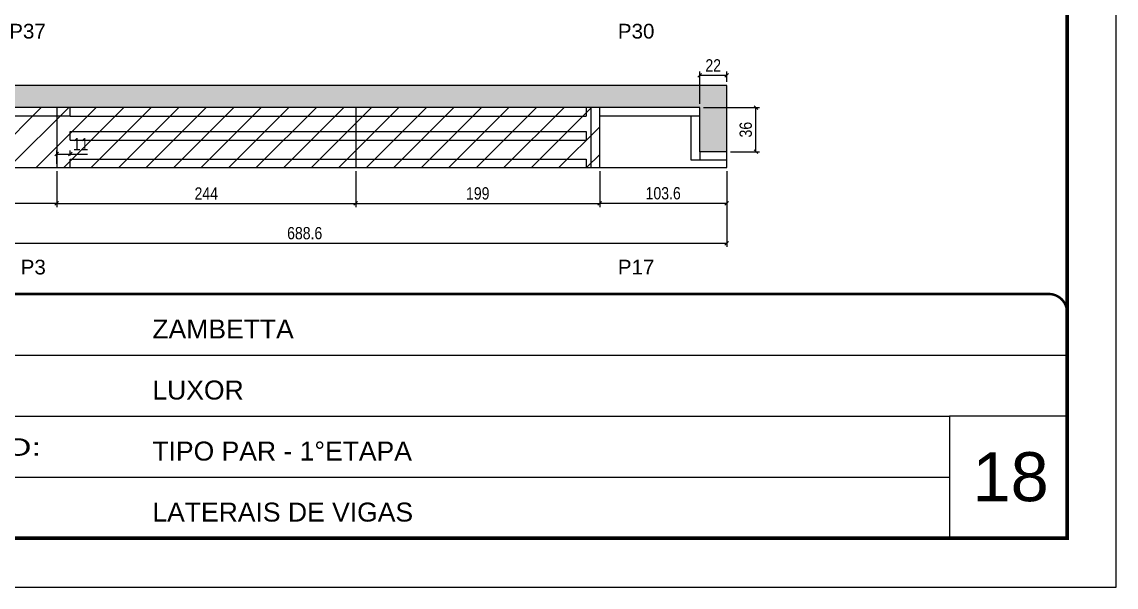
# Model space of a CAD drawing. Extents: x 3309 to 9563, y -2522 to 14608.
# Drawn here: x 5500 to 6393, y 8964 to 9425 of the extents above; entities that cross this region are included whole.
import ezdxf

# ---------------------------------------------------------------- set-up
doc = ezdxf.new("R2010")
doc.units = 0
doc.header["$PDMODE"] = 35
doc.header["$PDSIZE"] = -10
doc.linetypes.add('CONTINUO', pattern=[0])
doc.linetypes.add('DASHED', pattern=[0.75, 0.5, -0.25])
for name, color, linetype in [('5', 5, 'Continuous'), ('COTA', 241, 'Continuous'), ('Painéis', 200, 'Continuous'), ('SARR_2.2x7', 40, 'Continuous')]:
    doc.layers.add(name, color=color, linetype=linetype)
for name, color, linetype, lineweight in [('CARIMBO', 255, 'Continuous', 9), ('Folhas', 255, 'Continuous', 9), ('Hachura', 251, 'Continuous', 9), ('SARRAFO DE PRESSAO', 251, 'DASHED', 9)]:
    doc.layers.add(name, color=color, linetype=linetype, lineweight=lineweight)
doc.styles.add('ARIAL', font='arial.ttf')
doc.styles.add('COTA TECNICA', font='techl___.ttf', dxfattribs={"height": 10})
doc.styles.get("Standard").update_dxf_attribs({"font": 'arial.ttf'})
doc.styles.add('Tecnologia', font='')
doc.styles.get('Tecnologia').set_extended_font_data('Forgotten Futurist')
doc.dimstyles.new('PAINEL', dxfattribs={"dimtxt": 10, "dimasz": 3, "dimexe": 3, "dimexo": 3, "dimgap": 3, "dimtad": 1, "dimdec": 1, "dimzin": 12, "dimdsep": 46, "dimtxsty": 'COTA TECNICA', "dimblk1": 'OBLIQUE', "dimblk2": 'OBLIQUE', "dimsah": 1, "dimcen": 0.9, "dimclrd": 4, "dimclre": 4, "dimclrt": 240, "dimadec": 1, "dimazin": 3, "dimtfac": 1, "dimtdec": 1, "dimtmove": 0, "dimatfit": 3, "dimfxl": 1, "dimtolj": 1, "dimtzin": 12, "dimarcsym": 0})

# ---------------------------------------------------------------- blocks, each defined once
blk = doc.blocks.new('9999999999')
at = {"color": 30, "linetype": 'CONTINUO'}
for p, q in [((98564.56, 34379.64), (99583.98, 34379.64)), ((98564.56, 34329.83), (99487.98, 34329.83)), ((99583.98, 34329.83), (99487.98, 34329.83)), ((99487.98, 34329.83), (99487.98, 34230.21)), ((98564.56, 34280.02), (99487.98, 34280.02))]:
    blk.add_line(p, q, dxfattribs=at)
at = {"color": 30, "linetype": 'CONTINUO', "const_width": 2}
blk.add_lwpolyline([(99583.98, 34230.21), (99583.98, 34414.45, 0.414214), (99568.98, 34429.45), (98228.98, 34429.45, 0.414214), (98213.98, 34414.45), (98213.98, 34245.21, 0.414214), (98228.98, 34230.21), (99583.98, 34230.21)], format="xyb", dxfattribs=at)
at = {"layer": 'Folhas'}
blk.add_lwpolyline([(98138.98, 34190.21), (99623.98, 34190.21), (99623.98, 35240.21), (98138.98, 35240.21)], close=True, dxfattribs=at)
at = {"layer": 'Folhas', "color": 30, "const_width": 3}
blk.add_lwpolyline([(98213.98, 34230.21), (99583.98, 34230.21), (99583.98, 35200.21), (98213.98, 35200.21)], close=True, dxfattribs=at)
at = {"color": 7, "linetype": 'Continuous', "ltscale": 5, "style": 'ARIAL'}
for s, height, p in [('ZAMBETTA', 15.483, (98837.68, 34393.13)), ('LUXOR', 15.483, (98837.68, 34343.32)), ('TIPO PAR - 1°ETAPA', 15.4829, (98837.68, 34293.51)), ('LATERAIS DE VIGAS', 15.4829, (98837.68, 34243.7))]:
    blk.add_text(s, height=height, dxfattribs=at).set_placement(p)
at = {"layer": 'Folhas', "color": 7, "style": 'Tecnologia', "width": 1.5}
blk.add_text('PAVIMENTO:', height=14, dxfattribs=at).set_placement((98573.65, 34297.5))
blk = doc.blocks.new('_Oblique')
at = {"color": 0, "linetype": 'ByBlock', "lineweight": -2}
blk.add_line((-0.5, -0.5), (0.5, 0.5), dxfattribs=at)
blk = doc.blocks.new('*D5305')
at = {"layer": 'COTA', "color": 4, "lineweight": -2, "transparency": 16777216}
for p, q in [((5386.54, 9302.92), (5386.54, 9241.26)), ((6075.14, 9302.92), (6075.14, 9241.26)), ((5386.54, 9244.26), (6075.14, 9244.26))]:
    blk.add_line(p, q, dxfattribs=at)
at = {"layer": 'Defpoints', "color": 0, "transparency": 16777216}
for p in [(5386.54, 9305.92), (6075.14, 9305.92), (6075.14, 9244.26)]:
    blk.add_point(p, dxfattribs=at)
at = {"layer": 'COTA', "color": 4, "lineweight": -2, "transparency": 16777216, "xscale": 3, "yscale": 3, "zscale": 3, "rotation": 180}
blk.add_blockref('_Oblique', (5386.54, 9244.26), dxfattribs=at)
at = {"layer": 'COTA', "color": 4, "lineweight": -2, "transparency": 16777216, "xscale": 3, "yscale": 3, "zscale": 3}
blk.add_blockref('_Oblique', (6075.14, 9244.26), dxfattribs=at)
at = {"layer": 'COTA', "color": 240, "transparency": 16777216, "insert": (5730.84, 9252.38), "char_height": 10, "attachment_point": 5, "style": 'COTA TECNICA'}
blk.add_mtext('\\A1;688.6', dxfattribs=at)
blk = doc.blocks.new('*D5301')
at = {"layer": 'COTA', "color": 4, "lineweight": -2, "transparency": 16777216}
for p, q in [((5528.54, 9302.92), (5528.54, 9273.75)), ((5772.54, 9302.92), (5772.54, 9273.75)), ((5528.54, 9276.75), (5772.54, 9276.75))]:
    blk.add_line(p, q, dxfattribs=at)
at = {"layer": 'Defpoints', "color": 0, "transparency": 16777216}
for p in [(5528.54, 9305.92), (5772.54, 9305.92), (5772.54, 9276.75)]:
    blk.add_point(p, dxfattribs=at)
at = {"layer": 'COTA', "color": 4, "lineweight": -2, "transparency": 16777216, "xscale": 3, "yscale": 3, "zscale": 3, "rotation": 180}
blk.add_blockref('_Oblique', (5528.54, 9276.75), dxfattribs=at)
at = {"layer": 'COTA', "color": 4, "lineweight": -2, "transparency": 16777216, "xscale": 3, "yscale": 3, "zscale": 3}
blk.add_blockref('_Oblique', (5772.54, 9276.75), dxfattribs=at)
at = {"layer": 'COTA', "color": 240, "transparency": 16777216, "insert": (5650.54, 9284.82), "char_height": 10, "attachment_point": 5, "style": 'COTA TECNICA'}
blk.add_mtext('\\A1;244', dxfattribs=at)
blk = doc.blocks.new('*D5302')
at = {"layer": 'COTA', "color": 4, "lineweight": -2, "transparency": 16777216}
for p, q in [((5772.54, 9302.92), (5772.54, 9273.75)), ((5971.54, 9302.92), (5971.54, 9273.75)), ((5772.54, 9276.75), (5971.54, 9276.75))]:
    blk.add_line(p, q, dxfattribs=at)
at = {"layer": 'Defpoints', "color": 0, "transparency": 16777216}
for p in [(5772.54, 9305.92), (5971.54, 9305.92), (5971.54, 9276.75)]:
    blk.add_point(p, dxfattribs=at)
at = {"layer": 'COTA', "color": 4, "lineweight": -2, "transparency": 16777216, "xscale": 3, "yscale": 3, "zscale": 3, "rotation": 180}
blk.add_blockref('_Oblique', (5772.54, 9276.75), dxfattribs=at)
at = {"layer": 'COTA', "color": 4, "lineweight": -2, "transparency": 16777216, "xscale": 3, "yscale": 3, "zscale": 3}
blk.add_blockref('_Oblique', (5971.54, 9276.75), dxfattribs=at)
at = {"layer": 'COTA', "color": 240, "transparency": 16777216, "insert": (5872.04, 9284.83), "char_height": 10, "attachment_point": 5, "style": 'COTA TECNICA'}
blk.add_mtext('\\A1;199', dxfattribs=at)
blk = doc.blocks.new('*D5303')
at = {"layer": 'COTA', "color": 4, "lineweight": -2, "transparency": 16777216}
for p, q in [((5528.54, 9308.92), (5528.54, 9320.01)), ((5528.54, 9317.01), (5539.54, 9317.01)), ((5539.54, 9315.92), (5539.54, 9320.01)), ((5539.54, 9317.01), (5553.63, 9317.01))]:
    blk.add_line(p, q, dxfattribs=at)
at = {"layer": 'Defpoints', "color": 0, "transparency": 16777216}
for p in [(5539.54, 9317.01), (5539.54, 9312.92), (5528.54, 9305.92)]:
    blk.add_point(p, dxfattribs=at)
at = {"layer": 'COTA', "color": 4, "lineweight": -2, "transparency": 16777216, "xscale": 3, "yscale": 3, "zscale": 3, "rotation": 180}
blk.add_blockref('_Oblique', (5528.54, 9317.01), dxfattribs=at)
at = {"layer": 'COTA', "color": 4, "lineweight": -2, "transparency": 16777216, "xscale": 3, "yscale": 3, "zscale": 3}
blk.add_blockref('_Oblique', (5539.54, 9317.01), dxfattribs=at)
at = {"layer": 'COTA', "color": 240, "transparency": 16777216, "insert": (5548.08, 9325.07), "char_height": 10, "attachment_point": 5, "style": 'COTA TECNICA'}
blk.add_mtext('\\A1;11', dxfattribs=at)
blk = doc.blocks.new('*D5304')
at = {"layer": 'COTA', "color": 4, "lineweight": -2, "transparency": 16777216}
for p, q in [((5386.54, 9302.92), (5386.54, 9273.75)), ((5528.54, 9302.92), (5528.54, 9273.75)), ((5528.54, 9276.75), (5386.54, 9276.75))]:
    blk.add_line(p, q, dxfattribs=at)
at = {"layer": 'Defpoints', "color": 0, "transparency": 16777216}
for p in [(5386.54, 9305.92), (5528.54, 9305.92), (5386.54, 9276.75)]:
    blk.add_point(p, dxfattribs=at)
at = {"layer": 'COTA', "color": 4, "lineweight": -2, "transparency": 16777216, "xscale": 3, "yscale": 3, "zscale": 3, "rotation": 180}
blk.add_blockref('_Oblique', (5386.54, 9276.75), dxfattribs=at)
at = {"layer": 'COTA', "color": 4, "lineweight": -2, "transparency": 16777216, "xscale": 3, "yscale": 3, "zscale": 3}
blk.add_blockref('_Oblique', (5528.54, 9276.75), dxfattribs=at)
at = {"layer": 'COTA', "color": 240, "transparency": 16777216, "insert": (5457.54, 9284.82), "char_height": 10, "attachment_point": 5, "style": 'COTA TECNICA'}
blk.add_mtext('\\A1;142', dxfattribs=at)
blk = doc.blocks.new('*D5306')
at = {"layer": 'COTA', "color": 4, "lineweight": -2, "transparency": 16777216}
for p, q in [((5971.54, 9302.92), (5971.54, 9273.75)), ((6075.14, 9302.92), (6075.14, 9273.75)), ((6075.14, 9276.75), (5971.54, 9276.75))]:
    blk.add_line(p, q, dxfattribs=at)
at = {"layer": 'Defpoints', "color": 0, "transparency": 16777216}
for p in [(5971.54, 9305.92), (6075.14, 9305.92), (5971.54, 9276.75)]:
    blk.add_point(p, dxfattribs=at)
at = {"layer": 'COTA', "color": 4, "lineweight": -2, "transparency": 16777216, "xscale": 3, "yscale": 3, "zscale": 3, "rotation": 180}
blk.add_blockref('_Oblique', (5971.54, 9276.75), dxfattribs=at)
at = {"layer": 'COTA', "color": 4, "lineweight": -2, "transparency": 16777216, "xscale": 3, "yscale": 3, "zscale": 3}
blk.add_blockref('_Oblique', (6075.14, 9276.75), dxfattribs=at)
at = {"layer": 'COTA', "color": 240, "transparency": 16777216, "insert": (6023.34, 9284.96), "char_height": 10, "attachment_point": 5, "style": 'COTA TECNICA'}
blk.add_mtext('\\A1;103.6', dxfattribs=at)
blk = doc.blocks.new('*D5308')
at = {"layer": 'COTA', "color": 4, "lineweight": -2, "transparency": 16777216}
for p, q in [((6053.14, 9357.92), (6053.14, 9384.38)), ((6075.14, 9375.92), (6075.14, 9384.38)), ((6053.14, 9381.38), (6075.14, 9381.38))]:
    blk.add_line(p, q, dxfattribs=at)
at = {"layer": 'Defpoints', "color": 0, "transparency": 16777216}
for p in [(6075.14, 9381.38), (6075.14, 9372.92), (6053.14, 9354.92)]:
    blk.add_point(p, dxfattribs=at)
at = {"layer": 'COTA', "color": 4, "lineweight": -2, "transparency": 16777216, "xscale": 3, "yscale": 3, "zscale": 3, "rotation": 180}
blk.add_blockref('_Oblique', (6053.14, 9381.38), dxfattribs=at)
at = {"layer": 'COTA', "color": 4, "lineweight": -2, "transparency": 16777216, "xscale": 3, "yscale": 3, "zscale": 3}
blk.add_blockref('_Oblique', (6075.14, 9381.38), dxfattribs=at)
at = {"layer": 'COTA', "color": 240, "transparency": 16777216, "insert": (6064.14, 9389.38), "char_height": 10, "attachment_point": 5, "style": 'COTA TECNICA'}
blk.add_mtext('\\A1;22', dxfattribs=at)
blk = doc.blocks.new('*D5309')
at = {"layer": 'COTA', "color": 4, "lineweight": -2, "transparency": 16777216}
for p, q in [((6056.14, 9354.92), (6101.97, 9354.92)), ((6098.97, 9318.92), (6098.97, 9354.92)), ((6078.14, 9318.92), (6101.97, 9318.92))]:
    blk.add_line(p, q, dxfattribs=at)
at = {"layer": 'Defpoints', "color": 0, "transparency": 16777216}
for p in [(6053.14, 9354.92), (6098.97, 9354.92), (6075.14, 9318.92)]:
    blk.add_point(p, dxfattribs=at)
at = {"layer": 'COTA', "color": 4, "lineweight": -2, "transparency": 16777216, "xscale": 3, "yscale": 3, "zscale": 3}
for p, rotation in [((6098.97, 9354.92), 90), ((6098.97, 9318.92), 270)]:
    blk.add_blockref('_Oblique', p, dxfattribs=dict(at, rotation=rotation))
at = {"layer": 'COTA', "color": 240, "transparency": 16777216, "insert": (6090.75, 9336.92), "char_height": 10, "attachment_point": 5, "rotation": 90, "style": 'COTA TECNICA'}
blk.add_mtext('\\A1;36', dxfattribs=at)

msp = doc.modelspace()

# ---------------------------------------------------------------- hatches: boundary and pattern name
at = {"layer": 'COTA'}
h = msp.add_hatch(dxfattribs=at)
h.set_pattern_fill('AR-CONC', color=256, scale=0.03)
h.set_pattern_definition([(50, (9e-13, -185.0436), (5.46554, -0.4781726), [0.5715, -6.2865]), (355, (9e-13, -185.0436), (-1.0573026, 5.7317054), [0.4572, -5.0292175]), (100.451445, (0.4555, -185.0835), (4.4082374, 5.2535326), [0.4857003, -5.3427073]), (46.1842, (9e-13, -183.5196), (8.1323712, -1.26127), [0.85725, -9.42975]), (96.63556, (0.678, -183.625), (7.122124, 7.422784), [0.728551, -8.014068]), (351.18415, (9e-13, -183.52), (7.122124, 7.422784), [0.685799, -7.543792]), (21, (0.762, -183.9006), (4.5484317, -3.067956), [0.5715, -6.2865]), (326, (0.762, -183.9006), (1.8540609, 5.525639), [0.4572, -5.0292]), (71.451445, (1.141, -184.1563), (6.4024926, 2.457683), [0.4857003, -5.342698]), (37.5, (9e-13, -185.0436), (0.0926581, 2.53665117), [0, -4.96824, 0, -5.1054, 0, -5.04825]), (7.5, (9e-13, -185.0436), (2.0045899, 3.00541724), [0, -2.91084, 0, -4.85394, 0, -1.92405]), (327.5, (-1.6993, -185.0436), (4.06771786, -0.17186232), [0, -1.905, 0, -5.9436, 0, -7.8867]), (317.5, (-2.4613, -185.0436), (4.4438754, 0.7627947), [0, -2.4765, 0, -3.94716, 0, -5.6007])])
h.paths.add_polyline_path([(5386.54, 9372.92), (5386.54, 9354.92), (6053.14, 9354.92), (6053.14, 9318.92), (6075.14, 9318.92), (6075.14, 9372.92)])
at = {"layer": 'Hachura', "linetype": 'ByBlock'}
h = msp.add_hatch(dxfattribs=at)
h.set_pattern_fill('ANSI31', color=256, scale=5)
h.paths.add_polyline_path([(5528.54, 9914.54), (5386.54, 9914.54), (5386.54, 9863.54), (5528.54, 9863.54)])
h.paths.add_polyline_path([(5727.54, 9914.54), (5528.54, 9914.54), (5528.54, 9863.54), (5727.54, 9863.54)])
h.paths.add_polyline_path([(5971.54, 9914.54), (5727.54, 9914.54), (5727.54, 9863.54), (5971.54, 9863.54)])
h.paths.add_polyline_path([(6200.54, 9914.54), (5971.54, 9914.54), (5971.54, 9863.54), (6200.54, 9863.54)])
h.paths.add_polyline_path([(6200.54, 9727.01), (6058.54, 9727.01), (6058.54, 9676.01), (6200.54, 9676.01)])
h.paths.add_polyline_path([(6058.54, 9727.01), (5859.54, 9727.01), (5859.54, 9676.01), (6058.54, 9676.01)])
h.paths.add_polyline_path([(5859.54, 9727.01), (5615.54, 9727.01), (5615.54, 9676.01), (5859.54, 9676.01)])
h.paths.add_polyline_path([(5615.54, 9727.01), (5386.54, 9727.01), (5386.54, 9676.01), (5615.54, 9676.01)])
h.paths.add_polyline_path([(5689.14, 9539.97), (5490.14, 9539.97), (5490.14, 9490.97), (5689.14, 9490.97)])
h.paths.add_polyline_path([(5933.14, 9539.97), (5689.14, 9539.97), (5689.14, 9490.97), (5933.14, 9490.97)])
h.paths.add_polyline_path([(6075.14, 9539.97), (5933.14, 9539.97), (5933.14, 9490.97), (6075.14, 9490.97)])
h.paths.add_polyline_path([(5971.54, 9354.92), (5772.54, 9354.92), (5772.54, 9305.92), (5971.54, 9305.92)])
h.paths.add_polyline_path([(5772.54, 9354.92), (5528.54, 9354.92), (5528.54, 9305.92), (5772.54, 9305.92)])
h.paths.add_polyline_path([(5528.54, 9354.92), (5386.54, 9354.92), (5386.54, 9305.92), (5528.54, 9305.92)])

# ---------------------------------------------------------------- linework, layer by layer
at = {"layer": 'COTA'}
for p, q in [((6075.14, 9372.92), (5386.54, 9372.92)), ((6075.14, 9318.92), (6075.14, 9372.92)), ((5960.54, 9354.92), (5960.54, 9347.92)), ((5960.54, 9335.42), (5960.54, 9328.42)), ((5960.54, 9312.92), (5960.54, 9305.92)), ((6053.14, 9311.92), (6046.14, 9311.92)), ((6053.14, 9318.92), (6053.14, 9311.92))]:
    msp.add_line(p, q, dxfattribs=at)
at = {"layer": 'Painéis', "linetype": 'ByBlock'}
for p, q in [((6053.14, 9354.92), (5386.54, 9354.92)), ((5528.54, 9354.92), (5528.54, 9305.92)), ((5772.54, 9354.92), (5772.54, 9305.92)), ((5971.54, 9305.92), (5971.54, 9354.92)), ((6053.14, 9318.92), (6053.14, 9354.92)), ((6075.14, 9318.92), (6053.14, 9318.92)), ((6075.14, 9305.92), (6075.14, 9318.92)), ((5386.54, 9305.92), (6075.14, 9305.92))]:
    msp.add_line(p, q, dxfattribs=at)
at = {"layer": 'SARR_2.2x7', "linetype": 'Continuous'}
for p, q in [((5528.54, 9347.92), (5386.54, 9347.92)), ((5539.54, 9347.92), (5528.54, 9347.92)), ((5539.54, 9347.92), (5539.54, 9354.92)), ((5539.54, 9347.92), (5772.54, 9347.92)), ((5772.54, 9347.92), (5960.54, 9347.92)), ((5964.54, 9305.92), (5964.54, 9354.92)), ((6053.14, 9347.92), (5971.54, 9347.92)), ((6046.14, 9311.92), (6046.14, 9347.92)), ((5539.54, 9328.42), (5539.54, 9335.42)), ((5539.54, 9335.42), (5772.54, 9335.42)), ((5772.54, 9335.42), (5960.54, 9335.42)), ((5539.54, 9328.42), (5772.54, 9328.42)), ((5772.54, 9328.42), (5960.54, 9328.42)), ((5539.54, 9305.92), (5539.54, 9312.92)), ((5539.54, 9312.92), (5772.54, 9312.92)), ((5772.54, 9312.92), (5960.54, 9312.92)), ((6075.14, 9311.92), (6053.14, 9311.92))]:
    msp.add_line(p, q, dxfattribs=at)

# ---------------------------------------------------------------- block references
at = {"layer": 'SARRAFO DE PRESSAO', "color": 6, "linetype": 'ByBlock'}
msp.add_blockref('9999999999', (-93231.11, -25226.65), dxfattribs=at)

# ---------------------------------------------------------------- texts
at = {"layer": '5', "linetype": 'Continuous'}
for s, p in [('P37', (5489.79, 9411.29)), ('P30', (5986.37, 9411.29)), ('P3', (5499.12, 9218.74)), ('P17', (5986.33, 9218.74))]:
    msp.add_text(s, height=12, rotation=0.00004, dxfattribs=at).set_placement(p)
at = {"layer": 'CARIMBO', "style": 'ARIAL'}
msp.add_text('18', height=40, dxfattribs=at).set_placement((6275.73, 9033.7))

# ---------------------------------------------------------------- dimensions: what is measured, and where the dimension line sits
at = {"layer": 'COTA'}
for base, p1, p2, angle, picture, middle in [((6075.14, 9381.38), (6053.14, 9354.92), (6075.14, 9372.92), 180, '*D5308', (6064.14, 9389.38)), ((6098.97, 9354.92), (6075.14, 9318.92), (6053.14, 9354.92), 90, '*D5309', (6090.75, 9336.92)), ((5539.54, 9317.01), (5528.54, 9305.92), (5539.54, 9312.92), 180, '*D5303', (5548.08, 9325.07)), ((6075.14, 9244.26), (5386.54, 9305.92), (6075.14, 9305.92), 180, '*D5305', (5730.84, 9252.38)), ((5386.54, 9276.75), (5528.54, 9305.92), (5386.54, 9305.92), 180, '*D5304', (5457.54, 9284.82)), ((5772.54, 9276.75), (5528.54, 9305.92), (5772.54, 9305.92), 0, '*D5301', (5650.54, 9284.82)), ((5971.54, 9276.75), (6075.14, 9305.92), (5971.54, 9305.92), 180, '*D5306', (6023.34, 9284.96))]:
    dim = msp.add_linear_dim(base=base, p1=p1, p2=p2, angle=angle, dimstyle='PAINEL', dxfattribs=at)
    dim.commit()
    dim.dimension.update_dxf_attribs({"geometry": picture, "text_midpoint": middle})
dim = msp.add_linear_dim(base=(5971.54, 9276.75), p1=(5772.54, 9305.92), p2=(5971.54, 9305.92), angle=0, dimstyle='PAINEL', override={"dimtmove": 1}, dxfattribs=at)
dim.commit()
dim.dimension.update_dxf_attribs({"geometry": '*D5302', "text_midpoint": (5872.04, 9284.83)})

doc.saveas('drawing.dxf')
